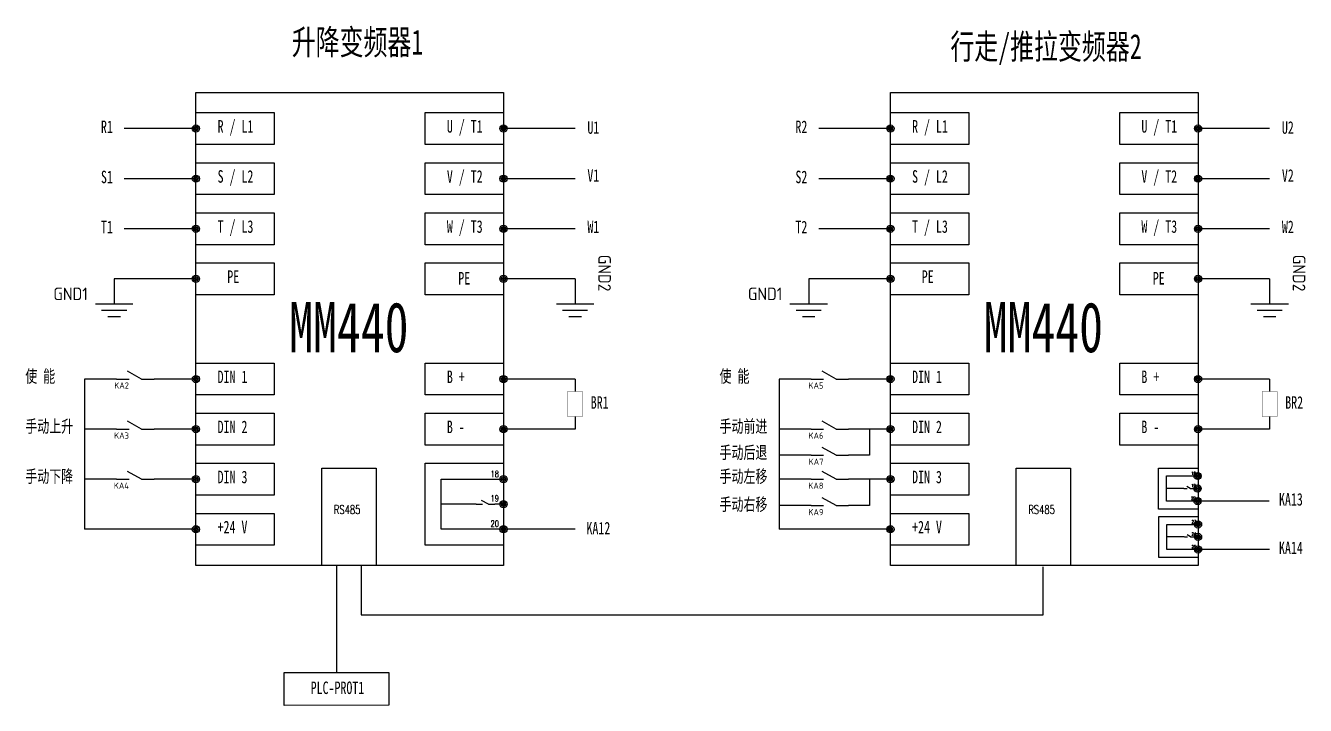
# Model space of a CAD drawing. Header units: millimetres. Extents: x -405 to 4399, y -1432 to 2273.
# Drawn here: x 3486 to 3997, y 2002 to 2273 of the extents above; entities that cross this region are included whole.
import ezdxf
from ezdxf.enums import TextEntityAlignment as Align

# ---------------------------------------------------------------- set-up
doc = ezdxf.new("R2010")
doc.units = ezdxf.units.MM
doc.layers.get('0').update_dxf_attribs({"lineweight": 25})
for name, color, linetype in [('SYMS', 7, 'Continuous'), ('TAGS', 51, 'Continuous'), ('YEL_14_THHN', 2, 'Continuous')]:
    doc.layers.add(name, color=color, linetype=linetype)
doc.layers.add('剖面线、重合断面轮廓线、表示平面的对角线、范围线及分界线、断裂处边界线', color=4, linetype='Continuous', lineweight=25)
doc.layers.add('剖面线、重合断面轮廓线、表示平面的对角线、范围线及分界线、断裂处边界线 @ 1', color=4, linetype='Continuous', lineweight=25)
doc.styles.add('WD_IEC', font='ISOCP2.shx', dxfattribs={"width": 0.9, "height": 4, "bigfont": 'gbcbig.shx'})
doc.styles.add('字母', font='complex.shx', dxfattribs={"width": 0.7})
doc.styles.add('工程字', font='', dxfattribs={"width": 0.7})
doc.styles.get('工程字').set_extended_font_data('FangSong_GB2312')

# ---------------------------------------------------------------- blocks, each defined once
blk = doc.blocks.new('WDDOT')
for radius in [0.72, 0.449, 0.223]:
    blk.add_circle((0, 0), radius)
blk = doc.blocks.new('HSS21')
for p, q in [((-7.5, 0), (-2.5, 0)), ((2.5, 0), (-3.12, -3.12)), ((2.5, 0), (7.5, 0))]:
    blk.add_line(p, q)
at = {"style": 'WD_IEC'}
for tag, p in [('INST', (-2.5, 13.62)), ('LOC', (-2.5, 10.12)), ('TAG2', (-2.56, 1.34)), ('DESC1', (-2.5, -10)), ('DESC3', (-2.5, -17)), ('DESC2', (-2.5, -13.5))]:
    blk.add_attdef(tag, text='', height=2.5, dxfattribs=at).set_placement(p, align=Align.RIGHT)
for tag, p, height, flags in [('X4TERM01', (-7.5, 0), 0.32, 1), ('TERM01', (-7.5, 1), 2, 8), ('X1TERM02', (7.5, 0), 0.32, 1), ('X2LINK', (0, -0.5), 0.32, 1), ('X8LINK', (0, -2), 0.32, 1), ('CONTACT', (6.5, -2.25), 1, 1), ('FAMILY', (6.5, -3.75), 1, 1), ('COMMON', (7.75, -3.5), 1, 1)]:
    blk.add_attdef(tag, p, '', height=height, dxfattribs=dict(at, flags=flags))
at = {"style": 'WD_IEC', "flags": 8}
for tag, height, p in [('TERM02', 2, (7.5, 1)), ('XREF', 2.5, (-2.5, -6.25))]:
    blk.add_attdef(tag, text='', height=height, dxfattribs=at).set_placement(p, align=Align.RIGHT)
at = {"lineweight": 15, "style": 'WD_IEC'}
blk.add_attdef('STATE', (2.5, -6.35), '', height=2.5, dxfattribs=at)
blk = doc.blocks.new('VGND2')
for p, q in [((0, 0), (0, -5)), ((-3.75, -5), (3.75, -5)), ((-2.5, -6.25), (2.5, -6.25)), ((-1.25, -7.5), (1.25, -7.5))]:
    blk.add_line(p, q)
at = {"style": 'WD_IEC'}
for tag, p in [('INST', (-5.25, 2.75)), ('LOC', (-5.25, -0.75)), ('TAG1', (-5.25, -4.25))]:
    blk.add_attdef(tag, text='', height=2.5, dxfattribs=at).set_placement(p, align=Align.RIGHT)
at = {"style": 'WD_IEC', "flags": 1}
blk.add_attdef('X2TERM01', (0, 0), '', height=0.32, dxfattribs=at)
blk = doc.blocks.new('HGND2')
for p, q in [((5, -3.75), (5, 3.75)), ((0, 0), (5, 0)), ((6.25, -2.5), (6.25, 2.5)), ((7.5, -1.25), (7.5, 1.25))]:
    blk.add_line(p, q)
at = {"style": 'WD_IEC'}
for tag, p in [('INST', (2.5, 11.63)), ('LOC', (2.5, 8.13)), ('TAG1', (2.5, 4.63))]:
    blk.add_attdef(tag, text='', height=2.5, dxfattribs=at).set_placement(p, align=Align.RIGHT)
at = {"style": 'WD_IEC', "flags": 1}
blk.add_attdef('X4TERM01', (0, 0), '', height=0.32, dxfattribs=at)
blk = doc.blocks.new('VDV1_1-')
at = {"const_width": 0.25}
blk.add_lwpolyline([(-10, -12), (-10, 0), (10, 0), (10, -12)], close=True, dxfattribs=at)
at = {"style": 'WD_IEC'}
for tag, p in [('INST', (-12.6, 4.4)), ('LOC', (-12.6, 0.9)), ('RATING4', (-12.3, -8.8)), ('RATING3', (-12.3, -5.6)), ('DESC1', (-12.6, -11.9)), ('TAG1', (-12.6, -2.6)), ('WDTAGALT', (-12.6, -22.3)), ('DESC2', (-12.6, -15.4)), ('DESC3', (-12.6, -18.9))]:
    blk.add_attdef(tag, text='', height=2.5, dxfattribs=at).set_placement(p, align=Align.RIGHT)
for tag, p in [('TERM01', (-0.6, 0.2)), ('TERM02', (12.6, -5.6))]:
    blk.add_attdef(tag, p, '', height=2, rotation=90, dxfattribs=at)
at = {"style": 'WD_IEC', "flags": 1}
for tag, p, height in [('X2TERM01', (0, 0), 0.32), ('X1TERM02', (10, -6), 0.32), ('CAT', (11.2, -11.1), 1.5), ('MFG', (11.3, -9.2), 1.5), ('ASSYCODE', (11.3, -12.4), 1), ('FAMILY', (11.3, -13.9), 1), ('CATDESC', (11.3, -15.3), 1), ('WDTYPE', (11.3, -16.7), 1)]:
    blk.add_attdef(tag, p, '', height=height, dxfattribs=at)
at = {"style": 'WD_IEC'}
for tag, p in [('RATING2', (-0.2, -9)), ('RATING1', (-0.2, -5.6))]:
    blk.add_attdef(tag, text='', height=2.5, dxfattribs=at).set_placement(p, align=Align.CENTER)
blk = doc.blocks.new('MM440')
at = {"layer": 'YEL_14_THHN'}
for p, q in [((2958.59, 1760), (2930, 1760)), ((3110, 1760), (3081.41, 1760)), ((2958.59, 1740), (2930, 1740)), ((3110, 1740), (3081.41, 1740)), ((2958.59, 1720), (2930, 1720)), ((3110, 1720), (3081.41, 1720)), ((2942.28, 1700), (2925.96, 1700)), ((2958.59, 1700), (2942.28, 1700)), ((3110, 1700), (3081.41, 1700)), ((2914.13, 1660), (2914.13, 1600)), ((2926.91, 1660), (2914.13, 1660)), ((2958.59, 1660), (2941.91, 1660)), ((3110, 1660), (3081.41, 1660)), ((3110, 1660), (3110, 1655.04)), ((3110, 1645.04), (3110, 1640)), ((2926.91, 1640), (2914.13, 1640)), ((2958.59, 1640), (2941.91, 1640)), ((3110, 1640), (3081.41, 1640)), ((2926.91, 1620), (2914.13, 1620)), ((2958.59, 1620), (2941.91, 1620)), ((3070.47, 1610), (3056.54, 1610)), ((3081.41, 1610), (3077.97, 1610)), ((2958.59, 1600), (2914.13, 1600)), ((3110, 1600), (3081.41, 1600))]:
    blk.add_line(p, q, dxfattribs=at)
at = {"layer": '剖面线、重合断面轮廓线、表示平面的对角线、范围线及分界线、断裂处边界线'}
for p, q in [((3050.14, 1626.37), (3081.41, 1626.37)), ((3050.14, 1593.63), (3050.14, 1626.37)), ((3056.54, 1600), (3056.54, 1620)), ((3056.54, 1620), (3081.41, 1620)), ((3081.41, 1600), (3056.54, 1600)), ((3081.41, 1593.63), (3050.14, 1593.63))]:
    blk.add_line(p, q, dxfattribs=at)
for points in [[(2958.59, 1774.4), (3081.41, 1774.4), (3081.41, 1585.6), (2958.59, 1585.6)], [(2958.59, 1766.37), (2989.86, 1766.37), (2989.86, 1753.63), (2958.59, 1753.63)], [(3050.14, 1766.37), (3081.41, 1766.37), (3081.41, 1753.63), (3050.14, 1753.63)], [(2958.59, 1746.37), (2989.86, 1746.37), (2989.86, 1733.63), (2958.59, 1733.63)], [(3050.14, 1746.37), (3081.41, 1746.37), (3081.41, 1733.63), (3050.14, 1733.63)], [(2958.59, 1726.37), (2989.86, 1726.37), (2989.86, 1713.63), (2958.59, 1713.63)], [(3050.14, 1726.37), (3081.41, 1726.37), (3081.41, 1713.63), (3050.14, 1713.63)], [(2958.59, 1706.37), (2989.86, 1706.37), (2989.86, 1693.63), (2958.59, 1693.63)], [(3050.14, 1706.37), (3081.41, 1706.37), (3081.41, 1693.63), (3050.14, 1693.63)], [(2958.59, 1666.37), (2989.86, 1666.37), (2989.86, 1653.63), (2958.59, 1653.63)], [(3050.14, 1666.37), (3081.41, 1666.37), (3081.41, 1653.63), (3050.14, 1653.63)], [(2958.59, 1646.37), (2989.86, 1646.37), (2989.86, 1633.63), (2958.59, 1633.63)], [(3050.14, 1646.37), (3081.41, 1646.37), (3081.41, 1633.63), (3050.14, 1633.63)], [(2958.59, 1626.37), (2989.86, 1626.37), (2989.86, 1613.63), (2958.59, 1613.63)], [(3030.55, 1585.6), (3008.84, 1585.6), (3008.84, 1624.47), (3030.55, 1624.47)], [(2958.59, 1606.37), (2989.86, 1606.37), (2989.86, 1593.63), (2958.59, 1593.63)]]:
    blk.add_lwpolyline(points, close=True, dxfattribs=at)
at = {"layer": 'SYMS'}
for name, p, xscale, yscale, zscale, rotation in [('WDDOT', (2958.59, 1760), 2, 2, 2, 270), ('WDDOT', (3081.41, 1760), 2, 2, 2, 270), ('WDDOT', (2958.59, 1740), 2, 2, 2, 270), ('WDDOT', (3081.41, 1740), 2, 2, 2, 270), ('WDDOT', (2958.59, 1720), 2, 2, 2, 270), ('WDDOT', (3081.41, 1720), 2, 2, 2, 270), ('WDDOT', (2958.59, 1700), 2, 2, 2, 270), ('WDDOT', (3081.41, 1700), 2, 2, 2, 270), ('WDDOT', (2958.59, 1660), 2, 2, 2, 270), ('WDDOT', (3081.41, 1660), 2, 2, 2, 270), ('VDV1_1-', (3113, 1650.04), 0.5, 0.5, 0.5, 270), ('WDDOT', (2958.59, 1640), 2, 2, 2, 270), ('WDDOT', (3081.41, 1640), 2, 2, 2, 270), ('WDDOT', (2958.59, 1620), 2, 2, 2, 270), ('WDDOT', (3081.41, 1620), 2, 2, 2, 270), ('HSS21', (3074.22, 1610), -0.5, 0.5, 0.5, 180), ('WDDOT', (3081.41, 1610), 2, 2, 2, 270), ('WDDOT', (2958.59, 1600), 2, 2, 2, 270), ('WDDOT', (3081.41, 1600), 2, 2, 2, 270)]:
    blk.add_blockref(name, p, dxfattribs=dict(at, xscale=xscale, yscale=yscale, zscale=zscale, rotation=rotation))
ref = blk.add_blockref('HGND2', (3110, 1700), dxfattribs=dict(at, xscale=2, yscale=2, zscale=2, rotation=270))
ref.add_attrib('TAG1', 'GND2', dxfattribs={"layer": 'TAGS', "height": 5, "rotation": 270, "style": 'WD_IEC'}).set_placement((3119.26, 1695), align=Align.RIGHT)
ref = blk.add_blockref('VGND2', (2925.96, 1700), dxfattribs=dict(at, xscale=2, yscale=2, zscale=2))
ref.add_attrib('TAG1', 'GND1', dxfattribs={"layer": 'TAGS', "height": 5, "style": 'WD_IEC'}).set_placement((2915.46, 1691.5), align=Align.RIGHT)
ref = blk.add_blockref('HSS21', (2934.41, 1660), dxfattribs=dict(at, xscale=-1, rotation=180))
ref.add_attrib('TAG2', 'KA2', dxfattribs={"layer": 'TAGS', "height": 2.5, "style": 'WD_IEC'}).set_placement((2931.85, 1656.16), align=Align.RIGHT)
ref = blk.add_blockref('HSS21', (2934.41, 1640), dxfattribs=dict(at, xscale=-1, rotation=180))
ref.add_attrib('TAG2', 'KA3', dxfattribs={"layer": 'TAGS', "height": 2.5, "style": 'WD_IEC'}).set_placement((2931.85, 1636.16), align=Align.RIGHT)
ref = blk.add_blockref('HSS21', (2934.41, 1620), dxfattribs=dict(at, xscale=-1, rotation=180))
ref.add_attrib('TAG2', 'KA4', dxfattribs={"layer": 'TAGS', "height": 2.5, "style": 'WD_IEC'}).set_placement((2931.85, 1616.16), align=Align.RIGHT)
at = {"layer": '剖面线、重合断面轮廓线、表示平面的对角线、范围线及分界线、断裂处边界线', "attachment_point": 1, "style": '字母'}
for s, width, gutter_width, insert, char_height in [('{\\fSimSun|b0|i0|c134|p2;R1}', 30.1043, 17.5, (2920.67, 1763.2), 5), ('{\\fSimSun|b0|i0|c134|p2;R / L1}', 30.1043, 17.5, (2967.25, 1763.39), 5), ('{\\fSimSun|b0|i0|c134|p2;U / T1}', 30.1043, 17.5, (3058.79, 1763.39), 5), ('{\\fSimSun|b0|i0|c134|p2;U1}', 30.1043, 17.5, (3114.89, 1762.94), 5), ('{\\fSimSun|b0|i0|c134|p2;S1}', 30.1043, 17.5, (2920.67, 1743.2), 5), ('{\\fSimSun|b0|i0|c134|p2;S / L2}', 30.1043, 17.5, (2967.25, 1743.39), 5), ('{\\fSimSun|b0|i0|c134|p2;V / T2}', 30.1043, 17.5, (3058.79, 1743.39), 5), ('{\\fSimSun|b0|i0|c134|p2;V1}', 30.1043, 17.5, (3114.89, 1743.77), 5), ('{\\fSimSun|b0|i0|c134|p2;T1}', 30.1043, 17.5, (2920.67, 1723.2), 5), ('{\\fSimSun|b0|i0|c134|p2;T / L3}', 30.1043, 17.5, (2967.25, 1723.39), 5), ('{\\fSimSun|b0|i0|c134|p2;W / T3}', 30.1043, 17.5, (3058.79, 1723.39), 5), ('{\\fSimSun|b0|i0|c134|p2;W1}', 30.1043, 17.5, (3114.89, 1723.26), 5), ('{\\fSimSun|b0|i0|c134|p2;PE}', 30.1043, 17.5, (2971.1, 1703.39), 5), ('{\\fSimSun|b0|i0|c134|p2;PE}', 30.1043, 17.5, (3063.35, 1702.74), 5), ('{\\fSimSun|b0|i0|c134|p2;DIN 1}', 30.1043, 17.5, (2967.25, 1663.39), 5), ('{\\fSimSun|b0|i0|c134|p2;B +}', 30.1043, 17.5, (3058.79, 1663.39), 5), ('{\\fSimSun|b0|i0|c134|p2;BR1}', 30.1043, 17.5, (3116.23, 1653.14), 5), ('{\\fSimSun|b0|i0|c134|p2;DIN 2}', 30.1043, 17.5, (2967.25, 1643.39), 5), ('{\\fSimSun|b0|i0|c134|p2;B -}', 30.1043, 17.5, (3058.79, 1643.39), 5), ('{\\fSimSun|b0|i0|c134|p2;DIN 3}', 30.1043, 17.5, (2967.25, 1623.39), 5), ('18', 9.0758, 17.5, (3076.24, 1623.31), 2.5), ('RS485', 0.1324, 0.05, (3013.66, 1609.63), 3.5), ('19', 9.0758, 17.5, (3076.24, 1613.6), 2.5), ('{\\fSimSun|b0|i0|c134|p2;+24 V}', 30.1043, 17.5, (2967.25, 1603.39), 5), ('20', 9.0758, 17.5, (3076.24, 1603.48), 2.5)]:
    blk.add_mtext_dynamic_manual_height_columns(s, width=width, gutter_width=gutter_width, heights=[0], dxfattribs=dict(at, insert=insert, char_height=char_height))
at = {"layer": '剖面线、重合断面轮廓线、表示平面的对角线、范围线及分界线、断裂处边界线 @ 1', "insert": (2995.85, 1690.71), "char_height": 20, "attachment_point": 1, "style": '工程字'}
blk.add_mtext_dynamic_manual_height_columns('{\\fSimSun|b0|i0|c134|p2;MM440}', width=53.0064, gutter_width=17.5, heights=[0], dxfattribs=at)

msp = doc.modelspace()

# ---------------------------------------------------------------- linework, layer by layer
at = {"layer": 'YEL_14_THHN'}
for p, q in [((3830.96, 2232.25), (3802.37, 2232.25)), ((3982.37, 2232.25), (3953.78, 2232.25)), ((3830.96, 2212.25), (3802.37, 2212.25)), ((3982.37, 2212.25), (3953.78, 2212.25)), ((3830.96, 2192.25), (3802.37, 2192.25)), ((3982.37, 2192.25), (3953.78, 2192.25)), ((3553.68, 2172.25), (3525.09, 2172.25)), ((3814.65, 2172.25), (3798.33, 2172.25)), ((3830.96, 2172.25), (3814.65, 2172.25)), ((3982.37, 2172.25), (3953.78, 2172.25)), ((3786.5, 2132.25), (3786.5, 2072.25)), ((3799.28, 2132.25), (3786.5, 2132.25)), ((3830.96, 2132.25), (3814.28, 2132.25)), ((3982.37, 2132.25), (3953.78, 2132.25)), ((3982.37, 2132.25), (3982.37, 2127.28)), ((3982.37, 2117.28), (3982.37, 2112.25)), ((3799.28, 2112.25), (3786.5, 2112.25)), ((3830.96, 2112.25), (3814.28, 2112.25)), ((3822.62, 2112.25), (3822.62, 2101.82)), ((3982.37, 2112.25), (3953.78, 2112.25)), ((3799.28, 2101.82), (3786.5, 2101.82)), ((3822.62, 2101.82), (3814.28, 2101.82)), ((3799.28, 2092.25), (3786.5, 2092.25)), ((3830.96, 2092.25), (3814.28, 2092.25)), ((3822.62, 2092.25), (3822.62, 2081.7)), ((3941.19, 2083.53), (3941.19, 2093.53)), ((3941.19, 2093.53), (3953.62, 2093.53)), ((3948.16, 2088.53), (3941.19, 2088.53)), ((3953.62, 2088.53), (3951.91, 2088.53)), ((3799.28, 2081.7), (3786.5, 2081.7)), ((3822.62, 2081.7), (3814.28, 2081.7)), ((3953.62, 2083.53), (3941.19, 2083.53)), ((3982.22, 2083.53), (3953.62, 2083.53)), ((3830.96, 2072.25), (3786.5, 2072.25)), ((3941.35, 2064.2), (3941.35, 2074.2)), ((3941.35, 2074.2), (3953.78, 2074.2)), ((3948.31, 2069.2), (3941.35, 2069.2)), ((3953.78, 2069.2), (3952.06, 2069.2)), ((3953.78, 2064.2), (3941.35, 2064.2)), ((3982.37, 2064.2), (3953.78, 2064.2)), ((3609.78, 2057.85), (3609.78, 2015.03)), ((3619.7, 2057.85), (3619.7, 2038.04)), ((3891.98, 2038.04), (3891.98, 2057.24)), ((3619.7, 2038.04), (3891.98, 2038.04))]:
    msp.add_line(p, q, dxfattribs=at)
at = {"layer": '剖面线、重合断面轮廓线、表示平面的对角线、范围线及分界线、断裂处边界线'}
for p, q in [((3937.99, 2096.72), (3953.62, 2096.72)), ((3937.99, 2080.35), (3937.99, 2096.72)), ((3953.62, 2080.35), (3937.99, 2080.35)), ((3938.14, 2077.39), (3953.78, 2077.39)), ((3938.14, 2061.02), (3938.14, 2077.39)), ((3953.78, 2061.02), (3938.14, 2061.02))]:
    msp.add_line(p, q, dxfattribs=at)
for points in [[(3830.96, 2246.65), (3953.78, 2246.65), (3953.78, 2057.85), (3830.96, 2057.85)], [(3830.96, 2238.61), (3862.23, 2238.61), (3862.23, 2225.88), (3830.96, 2225.88)], [(3922.51, 2238.61), (3953.78, 2238.61), (3953.78, 2225.88), (3922.51, 2225.88)], [(3830.96, 2218.61), (3862.23, 2218.61), (3862.23, 2205.88), (3830.96, 2205.88)], [(3922.51, 2218.61), (3953.78, 2218.61), (3953.78, 2205.88), (3922.51, 2205.88)], [(3830.96, 2198.61), (3862.23, 2198.61), (3862.23, 2185.88), (3830.96, 2185.88)], [(3922.51, 2198.61), (3953.78, 2198.61), (3953.78, 2185.88), (3922.51, 2185.88)], [(3830.96, 2178.61), (3862.23, 2178.61), (3862.23, 2165.88), (3830.96, 2165.88)], [(3922.51, 2178.61), (3953.78, 2178.61), (3953.78, 2165.88), (3922.51, 2165.88)], [(3830.96, 2138.61), (3862.23, 2138.61), (3862.23, 2125.88), (3830.96, 2125.88)], [(3922.51, 2138.61), (3953.78, 2138.61), (3953.78, 2125.88), (3922.51, 2125.88)], [(3830.96, 2118.61), (3862.23, 2118.61), (3862.23, 2105.88), (3830.96, 2105.88)], [(3922.51, 2118.61), (3953.78, 2118.61), (3953.78, 2105.88), (3922.51, 2105.88)], [(3830.96, 2098.61), (3862.23, 2098.61), (3862.23, 2085.88), (3830.96, 2085.88)], [(3902.92, 2057.85), (3881.21, 2057.85), (3881.21, 2096.72), (3902.92, 2096.72)], [(3830.96, 2078.61), (3862.23, 2078.61), (3862.23, 2065.88), (3830.96, 2065.88)], [(3588.9, 2015.02), (3630.66, 2015.05), (3630.66, 2001.96), (3588.9, 2001.93)]]:
    msp.add_lwpolyline(points, close=True, dxfattribs=at)

# ---------------------------------------------------------------- block references
at = {"layer": 'SYMS'}
for name, p, xscale, yscale, zscale, rotation in [('WDDOT', (3830.96, 2232.25), 2, 2, 2, 270), ('WDDOT', (3953.78, 2232.25), 2, 2, 2, 270), ('WDDOT', (3830.96, 2212.25), 2, 2, 2, 270), ('WDDOT', (3953.78, 2212.25), 2, 2, 2, 270), ('WDDOT', (3830.96, 2192.25), 2, 2, 2, 270), ('WDDOT', (3953.78, 2192.25), 2, 2, 2, 270), ('WDDOT', (3553.68, 2172.25), 2, 2, 2, 270), ('WDDOT', (3830.96, 2172.25), 2, 2, 2, 270), ('WDDOT', (3953.78, 2172.25), 2, 2, 2, 270), ('WDDOT', (3830.96, 2132.25), 2, 2, 2, 270), ('WDDOT', (3953.78, 2132.25), 2, 2, 2, 270), ('VDV1_1-', (3985.37, 2122.28), 0.5, 0.5, 0.5, 270), ('WDDOT', (3830.96, 2112.25), 2, 2, 2, 270), ('WDDOT', (3953.78, 2112.25), 2, 2, 2, 270), ('WDDOT', (3953.62, 2093.53), 2, 2, 2, 270), ('WDDOT', (3830.96, 2092.25), 2, 2, 2, 270), ('WDDOT', (3953.62, 2088.53), 2, 2, 2, 270), ('HSS21', (3950.03, 2088.53), -0.25, 0.25, 0.25, 180), ('WDDOT', (3953.62, 2083.53), 2, 2, 2, 270), ('WDDOT', (3953.78, 2074.2), 2, 2, 2, 270), ('WDDOT', (3830.96, 2072.25), 2, 2, 2, 270), ('HSS21', (3950.19, 2069.2), -0.25, 0.25, 0.25, 180), ('WDDOT', (3953.78, 2069.2), 2, 2, 2, 270), ('WDDOT', (3953.78, 2064.2), 2, 2, 2, 270)]:
    msp.add_blockref(name, p, dxfattribs=dict(at, xscale=xscale, yscale=yscale, zscale=zscale, rotation=rotation))
ref = msp.add_blockref('HGND2', (3982.37, 2172.25), dxfattribs=dict(at, xscale=2, yscale=2, zscale=2, rotation=270))
ref.add_attrib('TAG1', 'GND2', dxfattribs={"layer": 'TAGS', "height": 5, "rotation": 270, "style": 'WD_IEC'}).set_placement((3991.63, 2167.25), align=Align.RIGHT)
ref = msp.add_blockref('VGND2', (3798.33, 2172.25), dxfattribs=dict(at, xscale=2, yscale=2, zscale=2))
ref.add_attrib('TAG1', 'GND1', dxfattribs={"layer": 'TAGS', "height": 5, "style": 'WD_IEC'}).set_placement((3787.83, 2163.75), align=Align.RIGHT)
ref = msp.add_blockref('HSS21', (3806.78, 2132.25), dxfattribs=dict(at, xscale=-1, rotation=180))
ref.add_attrib('TAG2', 'KA5', dxfattribs={"layer": 'TAGS', "height": 2.5, "style": 'WD_IEC'}).set_placement((3804.22, 2128.4), align=Align.RIGHT)
ref = msp.add_blockref('HSS21', (3806.78, 2112.25), dxfattribs=dict(at, xscale=-1, rotation=180))
ref.add_attrib('TAG2', 'KA6', dxfattribs={"layer": 'TAGS', "height": 2.5, "style": 'WD_IEC'}).set_placement((3804.22, 2108.4), align=Align.RIGHT)
ref = msp.add_blockref('HSS21', (3806.78, 2101.82), dxfattribs=dict(at, xscale=-1, rotation=180))
ref.add_attrib('TAG2', 'KA7', dxfattribs={"layer": 'TAGS', "height": 2.5, "style": 'WD_IEC'}).set_placement((3804.22, 2097.98), align=Align.RIGHT)
ref = msp.add_blockref('HSS21', (3806.78, 2092.25), dxfattribs=dict(at, xscale=-1, rotation=180))
ref.add_attrib('TAG2', 'KA8', dxfattribs={"layer": 'TAGS', "height": 2.5, "style": 'WD_IEC'}).set_placement((3804.22, 2088.4), align=Align.RIGHT)
ref = msp.add_blockref('HSS21', (3806.78, 2081.7), dxfattribs=dict(at, xscale=-1, rotation=180))
ref.add_attrib('TAG2', 'KA9', dxfattribs={"layer": 'TAGS', "height": 2.5, "style": 'WD_IEC'}).set_placement((3804.22, 2077.85), align=Align.RIGHT)
at = {"layer": '剖面线、重合断面轮廓线、表示平面的对角线、范围线及分界线、断裂处边界线'}
msp.add_blockref('MM440', (595.09, 472.25), dxfattribs=at)

# ---------------------------------------------------------------- texts
at = {"layer": '剖面线、重合断面轮廓线、表示平面的对角线、范围线及分界线、断裂处边界线', "attachment_point": 1, "style": '字母'}
for s, width, gutter_width, heights, insert, char_height in [('{\\fSimSun|b0|i0|c134|p2;R2}', 30.1043, 17.5, [0], (3793.04, 2235.45), 5), ('{\\fSimSun|b0|i0|c134|p2;R / L1}', 30.1043, 17.5, [0], (3839.62, 2235.64), 5), ('{\\fSimSun|b0|i0|c134|p2;U / T1}', 30.1043, 17.5, [0], (3931.16, 2235.64), 5), ('{\\fSimSun|b0|i0|c134|p2;U2}', 30.1043, 17.5, [0], (3987.26, 2235.18), 5), ('{\\fSimSun|b0|i0|c134|p2;S2}', 30.1043, 17.5, [0], (3793.04, 2215.45), 5), ('{\\fSimSun|b0|i0|c134|p2;S / L2}', 30.1043, 17.5, [0], (3839.62, 2215.64), 5), ('{\\fSimSun|b0|i0|c134|p2;V / T2}', 30.1043, 17.5, [0], (3931.16, 2215.64), 5), ('{\\fSimSun|b0|i0|c134|p2;V2}', 30.1043, 17.5, [0], (3987.26, 2216.02), 5), ('{\\fSimSun|b0|i0|c134|p2;T2}', 30.1043, 17.5, [0], (3793.04, 2195.45), 5), ('{\\fSimSun|b0|i0|c134|p2;T / L3}', 30.1043, 17.5, [0], (3839.62, 2195.64), 5), ('{\\fSimSun|b0|i0|c134|p2;W / T3}', 30.1043, 17.5, [0], (3931.16, 2195.64), 5), ('{\\fSimSun|b0|i0|c134|p2;W2}', 30.1043, 17.5, [0], (3987.26, 2195.51), 5), ('{\\fSimSun|b0|i0|c134|p2;PE}', 30.1043, 17.5, [0], (3843.47, 2175.64), 5), ('{\\fSimSun|b0|i0|c134|p2;PE}', 30.1043, 17.5, [0], (3935.72, 2174.99), 5), ('{\\fSimSun|b0|i0|c134|p2;使 能}', 30.1043, 17.5, [0], (3485.58, 2135.88), 5), ('{\\fSimSun|b0|i0|c134|p2;使 能}', 30.1043, 17.5, [0], (3762.75, 2135.88), 5), ('{\\fSimSun|b0|i0|c134|p2;DIN 1}', 30.1043, 17.5, [0], (3839.62, 2135.64), 5), ('{\\fSimSun|b0|i0|c134|p2;B +}', 30.1043, 17.5, [0], (3931.16, 2135.64), 5), ('{\\fSimSun|b0|i0|c134|p2;BR2}', 30.1043, 17.5, [0], (3988.6, 2125.39), 5), ('{\\fSimSun|b0|i0|c134|p2;手动上升}', 30.1043, 17.5, [0], (3485.58, 2115.88), 5), ('{\\fSimSun|b0|i0|c134|p2;手动前进}', 30.1043, 17.5, [0], (3762.75, 2115.88), 5), ('{\\fSimSun|b0|i0|c134|p2;DIN 2}', 30.1043, 17.5, [0], (3839.62, 2115.64), 5), ('{\\fSimSun|b0|i0|c134|p2;B -}', 30.1043, 17.5, [0], (3931.16, 2115.64), 5), ('{\\fSimSun|b0|i0|c134|p2;手动后退}', 30.1043, 17.5, [0], (3762.75, 2105.42), 5), ('{\\fSimSun|b0|i0|c134|p2;手动下降}', 30.1043, 17.5, [0], (3485.58, 2095.88), 5), ('{\\fSimSun|b0|i0|c134|p2;手动左移}', 30.1043, 17.5, [0], (3762.75, 2095.88), 5), ('{\\fSimSun|b0|i0|c134|p2;DIN 3}', 30.1043, 17.5, [0], (3839.62, 2095.64), 5), ('18', 9.0758, 17.5, [0], (3951.04, 2095.18), 1.25), ('19', 9.0758, 17.5, [0], (3951.04, 2090.33), 1.25), ('{\\fSimSun|b0|i0|c134|p2;手动右移}', 30.1043, 17.5, [0], (3762.75, 2084.71), 5), ('20', 9.0758, 17.5, [0], (3951.04, 2085.27), 1.25), ('{\\fSimSun|b0|i0|c134|p2;KA13}', 30.1043, 17.5, [0], (3986.1, 2086.71), 5), ('RS485', 0.1324, 0.05, [0], (3886.03, 2081.88), 3.5), ('{\\fSimSun|b0|i0|c134|p2;KA12}', 30.1043, 17.5, [0], (3709.61, 2075.22), 5), ('{\\fSimSun|b0|i0|c134|p2;+24 V}', 30.1043, 17.5, [0], (3839.62, 2075.64), 5), ('23', 9.0758, 17.5, [0], (3951.2, 2075.86), 1.25), ('24', 9.0758, 17.5, [0], (3951.2, 2071), 1.25), ('25', 9.0758, 17.5, [0], (3951.2, 2065.94), 1.25), ('{\\fSimSun|b0|i0|c134|p2;KA14}', 30.1043, 17.5, [0], (3986.1, 2067.36), 5), ('{\\fSimSun|b0|i0|c134|p2;PLC-PROT1}', 22.6843, 17.5, [5.22], (3599.49, 2011.47), 5)]:
    msp.add_mtext_dynamic_manual_height_columns(s, width=width, gutter_width=gutter_width, heights=heights, dxfattribs=dict(at, insert=insert, char_height=char_height))
at = {"layer": '剖面线、重合断面轮廓线、表示平面的对角线、范围线及分界线、断裂处边界线 @ 1', "attachment_point": 1, "style": '工程字'}
for s, width, insert, char_height in [('{\\fSimSun|b0|i0|c134|p2;升降变频器1}', 71.9524, (3591.95, 2271.8), 10), ('{\\fSimSun|b0|i0|c134|p2;行走/推拉变频器2}', 93.7844, (3854.91, 2270.01), 10), ('{\\fSimSun|b0|i0|c134|p2;MM440}', 53.0064, (3868.22, 2162.95), 20)]:
    msp.add_mtext_dynamic_manual_height_columns(s, width=width, gutter_width=17.5, heights=[0], dxfattribs=dict(at, insert=insert, char_height=char_height))

doc.saveas('drawing.dxf')
